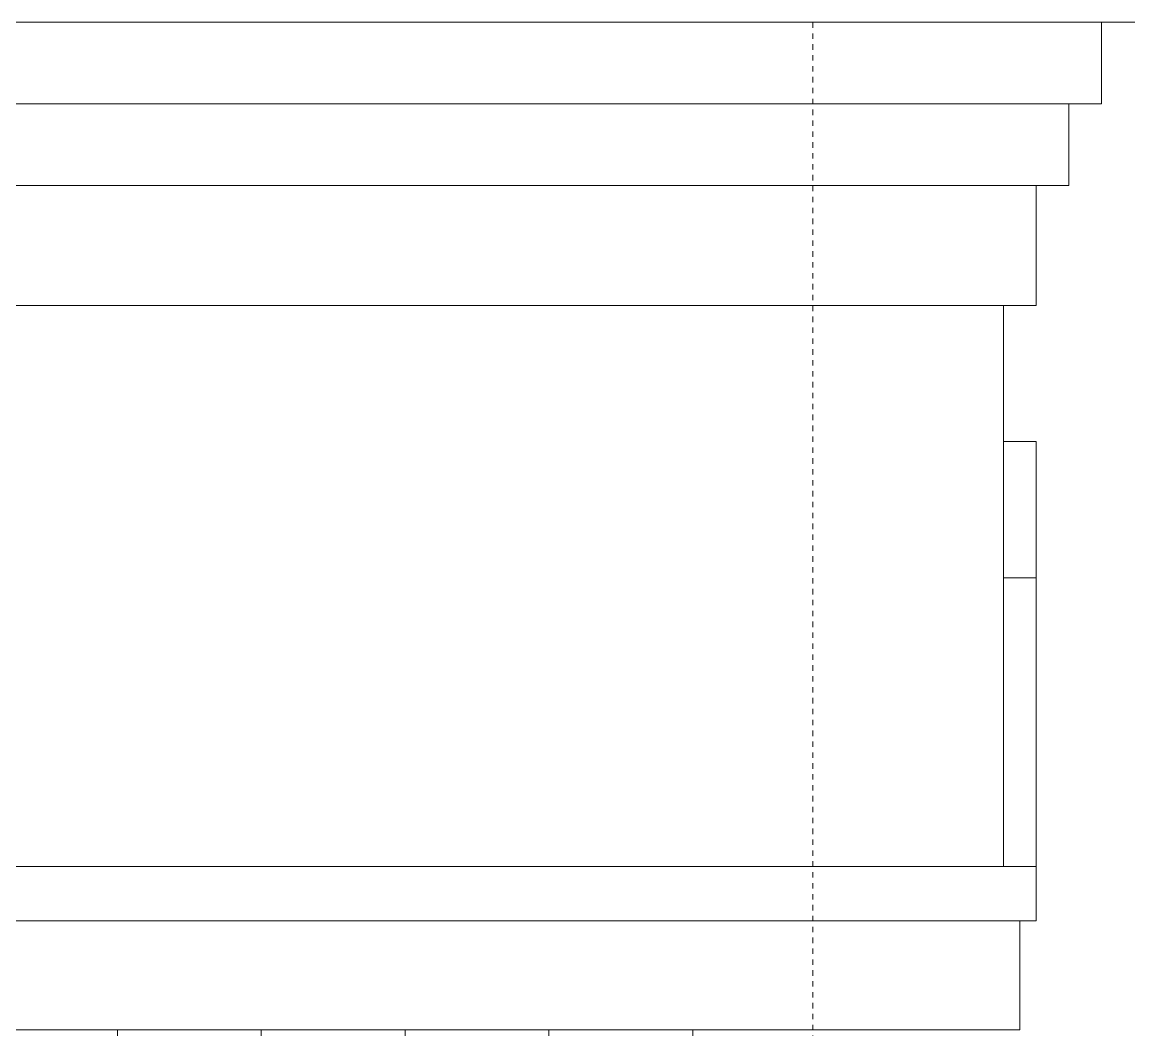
# Model space of a CAD drawing. Header units: millimetres. Extents: x 54 to 1314, y 20 to 614.
# Drawn here: x 818.79 to 839.11, y 207.32 to 225.82 of the extents above; entities that cross this region are included whole.
import ezdxf

# ---------------------------------------------------------------- set-up
doc = ezdxf.new("R2010")
doc.units = ezdxf.units.MM
doc.linetypes.add('CENTER2', pattern=[1.125, 0.75, -0.125, 0.125, -0.125])
for name, color, linetype, lineweight in [('А_КИРПИЧ ОБЛИЦ.', 250, 'Continuous', 30), ('А_ШТУКАТУРКА ФАСАД', 7, 'Continuous', 15), ('ОСИ', 40, 'CENTER2', 18)]:
    doc.layers.add(name, color=color, linetype=linetype, lineweight=lineweight)

msp = doc.modelspace()

# ---------------------------------------------------------------- hatches: boundary and pattern name
at = {"layer": 'А_КИРПИЧ ОБЛИЦ.', "lineweight": 9}
h = msp.add_hatch(dxfattribs=at)
h.set_pattern_fill('AR-BRSTD', color=41, scale=0.013, style=0)
h.set_pattern_definition([(0, (299290.9561, -46894.06874), (0, 0.8806434), []), (90, (299290.9561, -46894.0687), (-1.3208, 0.8806434), [0.8806434, -0.8806434])])
h.paths.add_polyline_path([(788.409, 195.62), (788.409, 207.32), (832.009, 207.32), (832.009, 195.62)])

# ---------------------------------------------------------------- linework, layer by layer
at = {"layer": 'А_ШТУКАТУРКА ФАСАД', "color": 7}
for p, q in [((843.809, 225.82), (702.209, 225.82)), ((838.609, 224.32), (838.609, 225.82)), ((838.609, 224.32), (707.409, 224.32)), ((838.009, 222.82), (838.009, 224.32)), ((708.009, 222.82), (838.009, 222.82)), ((837.409, 220.62), (837.409, 222.82)), ((708.609, 220.62), (837.409, 220.62)), ((836.809, 220.62), (836.809, 210.32)), ((836.809, 218.12), (837.409, 218.12)), ((837.409, 218.12), (837.409, 210.32)), ((836.809, 215.62), (837.409, 215.62)), ((789.409, 210.32), (837.409, 210.32)), ((837.409, 210.32), (837.409, 209.32)), ((837.409, 209.32), (788.409, 209.32)), ((837.109, 209.32), (837.109, 207.32)), ((837.109, 207.32), (788.409, 207.32))]:
    msp.add_line(p, q, dxfattribs=at)
at = {"layer": 'ОСИ', "ltscale": 0.01}
msp.add_line((833.309, 134.514), (833.309, 225.82), dxfattribs=at)

doc.saveas('drawing.dxf')
